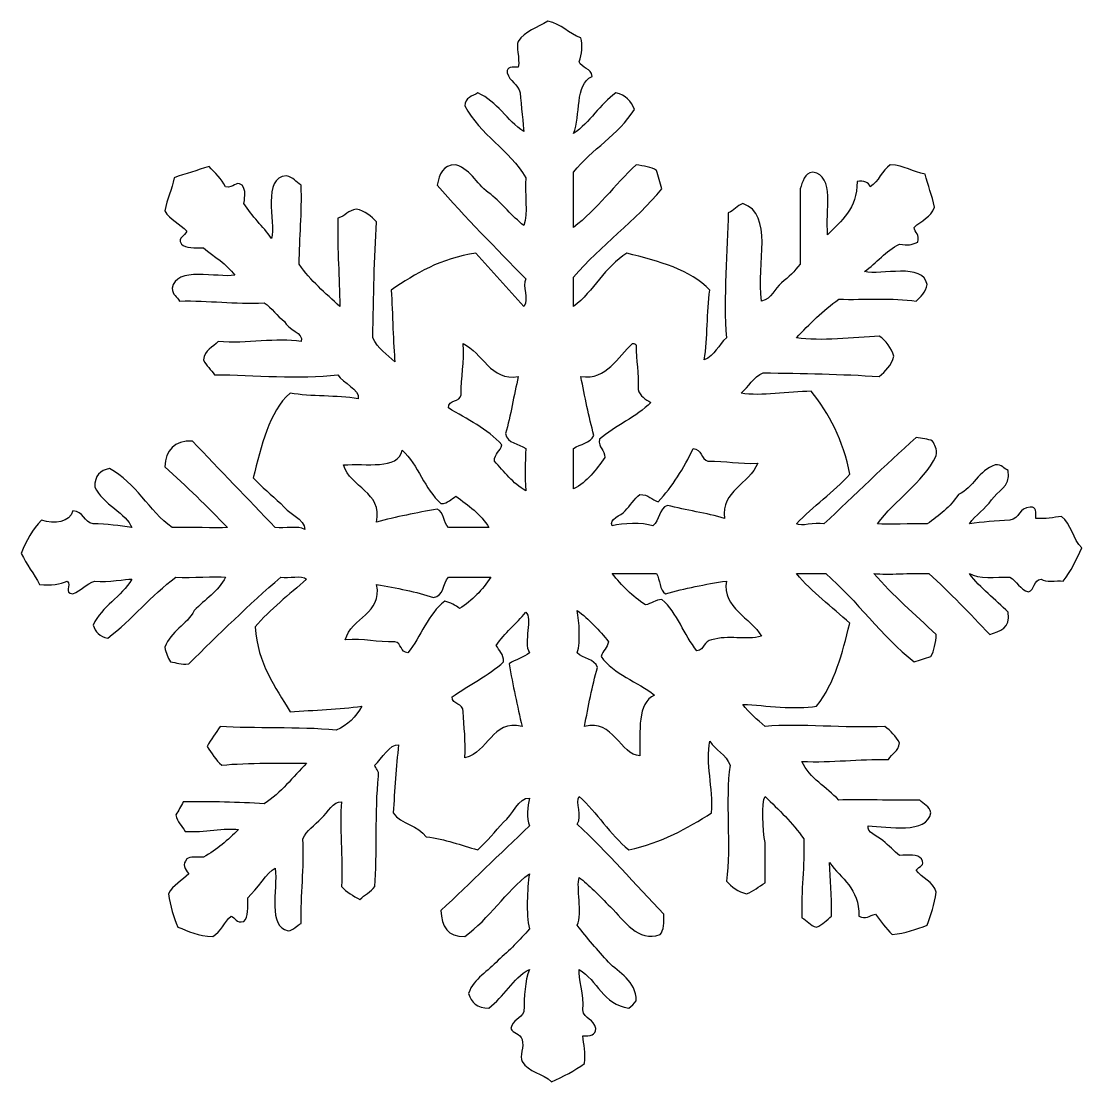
# Model space of a CAD drawing. Header units: centimetres. Extents: x -162 to 48, y -78 to 11.
# Drawn here: x 33.29 to 40.05, y -3.29 to 3.47 of the extents above; entities that cross this region are included whole.
import ezdxf

# ---------------------------------------------------------------- set-up
doc = ezdxf.new("R2010")
doc.units = ezdxf.units.CM
doc.header["$MEASUREMENT"] = 0
doc.layers.add('layer 1', color=7, linetype='Continuous')

msp = doc.modelspace()

# ---------------------------------------------------------------- linework, layer by layer
at = {"layer": 'layer 1', "color": 140}
for points, knots in [([(36.85612, 3.36039), (36.86507, 3.31485), (36.86436, 3.25427), (36.84445, 3.20776), (36.84445, 3.20776), (36.85956, 3.1643), (36.92384, 3.17001), (36.92663, 3.11397), (36.92663, 3.11397), (36.81493, 3.06499), (36.85658, 2.8632), (36.80923, 2.75014), (36.80923, 2.75014), (36.91424, 2.8213), (36.97535, 2.93617), (37.079, 3.0085), (37.079, 3.0085), (37.14127, 2.99611), (37.17721, 2.9579), (37.1966, 2.90251), (37.1966, 2.90251), (37.09548, 2.74164), (36.92456, 2.65038), (36.80923, 2.50365), (36.80923, 2.50365), (36.80923, 2.50365), (36.80923, 2.15176), (36.80923, 2.15176), (36.80923, 2.15176), (36.96004, 2.26709), (37.06985, 2.4229), (37.20828, 2.55062), (37.20828, 2.55062), (37.25524, 2.54303), (37.30512, 2.53803), (37.33736, 2.51533), (37.33736, 2.51533), (37.3513, 2.47875), (37.36071, 2.4371), (37.37258, 2.39818), (37.37258, 2.39818), (37.20328, 2.19178), (36.98196, 2.03753), (36.80923, 1.83483), (36.80923, 1.83483), (36.80923, 1.83483), (36.80923, 1.64718), (36.80923, 1.64718), (36.80923, 1.64718), (36.93714, 1.74603), (37.00875, 1.90119), (37.14951, 1.98746), (37.14951, 1.98746), (37.35202, 1.9355), (37.55381, 1.88309), (37.67764, 1.75265), (37.67764, 1.75265), (37.65727, 1.6126), (37.66389, 1.44577), (37.64242, 1.30689), (37.64242, 1.30689), (37.70851, 1.33459), (37.73323, 1.40393), (37.78337, 1.44765), (37.78337, 1.44765), (37.76183, 1.69777), (37.7918, 2.0149), (37.79504, 2.24556), (37.79504, 2.24556), (37.83416, 2.25723), (37.84973, 2.29245), (37.88884, 2.30413), (37.88884, 2.30413), (38.08518, 2.23369), (37.97693, 1.92499), (38.00624, 1.6822), (38.00624, 1.6822), (38.07442, 1.69615), (38.08998, 1.7627), (38.13526, 1.79954), (38.13526, 1.79954), (38.17943, 1.83392), (38.21855, 1.87278), (38.25247, 1.91676), (38.25247, 1.91676), (38.25247, 1.91676), (38.25247, 2.39818), (38.25247, 2.39818), (38.25247, 2.39818), (38.2705, 2.44281), (38.27809, 2.49775), (38.33485, 2.50365), (38.33485, 2.50365), (38.4758, 2.48056), (38.41334, 2.25379), (38.42864, 2.1046), (38.42864, 2.1046), (38.5142, 2.19496), (38.61766, 2.26774), (38.6163, 2.44508), (38.6163, 2.44508), (38.66112, 2.45059), (38.68973, 2.44009), (38.69868, 2.40986), (38.69868, 2.40986), (38.75427, 2.44417), (38.77418, 2.51423), (38.82769, 2.55062), (38.82769, 2.55062), (38.91928, 2.54828), (38.96962, 2.50482), (39.05057, 2.49178), (39.05057, 2.49178), (39.06685, 2.4181), (39.09474, 2.35609), (39.1094, 2.28078), (39.1094, 2.28078), (39.08929, 2.21468), (39.02268, 2.19542), (38.98032, 2.15176), (38.98032, 2.15176), (38.98376, 2.11602), (39.01652, 2.10966), (39.00367, 2.0579), (39.00367, 2.0579), (38.95587, 2.0389), (38.94581, 2.03572), (38.88633, 2.04603), (38.88633, 2.04603), (38.79708, 2.00212), (38.74168, 1.92454), (38.66339, 1.87005), (38.66339, 1.87005), (38.7673, 1.84463), (39.04032, 1.92953), (39.06225, 1.78767), (39.06225, 1.78767), (39.0531, 1.7387), (39.02339, 1.70919), (38.992, 1.6822), (38.992, 1.6822), (38.84514, 1.70367), (38.66365, 1.69018), (38.49915, 1.69407), (38.49915, 1.69407), (38.39913, 1.62175), (38.31241, 1.53665), (38.22912, 1.44765), (38.22912, 1.44765), (38.38473, 1.42495), (38.59476, 1.44947), (38.75725, 1.45933), (38.75725, 1.45933), (38.80142, 1.4291), (38.83185, 1.38519), (38.85131, 1.33025), (38.85131, 1.33025), (38.83593, 1.27096), (38.79636, 1.23619), (38.75725, 1.20097), (38.75725, 1.20097), (38.51952, 1.21745), (38.2696, 1.22179), (38.01792, 1.22452), (38.01792, 1.22452), (37.95293, 1.1998), (37.9273, 1.13526), (37.87716, 1.09543), (37.87716, 1.09543), (38.00579, 1.07234), (38.1769, 1.10854), (38.32317, 1.10711), (38.32317, 1.10711), (38.43941, 0.96551), (38.52841, 0.79595), (38.5696, 0.57924), (38.5696, 0.57924), (38.46711, 0.46255), (38.33414, 0.37628), (38.22912, 0.26231), (38.22912, 0.26231), (38.26026, 0.24356), (38.34192, 0.27418), (38.40529, 0.26231), (38.40529, 0.26231), (38.60028, 0.44653), (38.79319, 0.63321), (38.992, 0.81379), (38.992, 0.81379), (39.02865, 0.80737), (39.06847, 0.80419), (39.09753, 0.79018), (39.09753, 0.79018), (39.11102, 0.76456), (39.12795, 0.74237), (39.12108, 0.69639), (39.12108, 0.69639), (39.02975, 0.51768), (38.86091, 0.41675), (38.74558, 0.26231), (38.74558, 0.26231), (38.81265, 0.25407), (38.95885, 0.26802), (39.06225, 0.26231), (39.06225, 0.26231), (39.13963, 0.31401), (39.21124, 0.37167), (39.26203, 0.44996), (39.26203, 0.44996), (39.35907, 0.49362), (39.3904, 0.60324), (39.49658, 0.63781), (39.49658, 0.63781), (39.54075, 0.64287), (39.55172, 0.61472), (39.57877, 0.60259), (39.57877, 0.60259), (39.59498, 0.48862), (39.50988, 0.47604), (39.47304, 0.41468), (39.47304, 0.41468), (39.43321, 0.35701), (39.37211, 0.31997), (39.33228, 0.26231), (39.33228, 0.26231), (39.41446, 0.27418), (39.49957, 0.28287), (39.59044, 0.28566), (39.59044, 0.28566), (39.65381, 0.29299), (39.64713, 0.37005), (39.71972, 0.36804), (39.71972, 0.36804), (39.76156, 0.37485), (39.7552, 0.33301), (39.75468, 0.29753), (39.75468, 0.29753), (39.81967, 0.29111), (39.86547, 0.30415), (39.91924, 0.30921), (39.91924, 0.30921), (39.98307, 0.26367), (39.99066, 0.16164), (40.04832, 0.10968), (40.04832, 0.10968), (40.0144, 0.03373), (39.97807, -0.03931), (39.93066, -0.10178), (39.93066, -0.10178), (39.88421, -0.09717), (39.81831, -0.11229), (39.78997, -0.08984), (39.78997, -0.08984), (39.73872, -0.09283), (39.75059, -0.1599), (39.70778, -0.17177), (39.70778, -0.17177), (39.65446, -0.15484), (39.63526, -0.10359), (39.59044, -0.07797), (39.59044, -0.07797), (39.49911, -0.0757), (39.39085, -0.08984), (39.33228, -0.05462), (39.33228, -0.05462), (39.40142, -0.14958), (39.4982, -0.2173), (39.57877, -0.30111), (39.57877, -0.30111), (39.59479, -0.40314), (39.52655, -0.42098), (39.46136, -0.4418), (39.46136, -0.4418), (39.33481, -0.31045), (39.20988, -0.17709), (39.07418, -0.05462), (39.07418, -0.05462), (38.94555, -0.04937), (38.82134, -0.06377), (38.72203, -0.05462), (38.72203, -0.05462), (38.84579, -0.19304), (38.98402, -0.31687), (39.12108, -0.4418), (39.12108, -0.4418), (39.11699, -0.49648), (39.10849, -0.54662), (39.08586, -0.58256), (39.08586, -0.58256), (39.05038, -0.59423), (39.0158, -0.60682), (38.98032, -0.61778), (38.98032, -0.61778), (38.7712, -0.4514), (38.61766, -0.22943), (38.41697, -0.05462), (38.41697, -0.05462), (38.41697, -0.05462), (38.22912, -0.05462), (38.22912, -0.05462), (38.22912, -0.05462), (38.32953, -0.17319), (38.45472, -0.26718), (38.5696, -0.37136), (38.5696, -0.37136), (38.51926, -0.56861), (38.47853, -0.74388), (38.35814, -0.89968), (38.35814, -0.89968), (38.21971, -0.92375), (38.0353, -0.89488), (37.88884, -0.88801), (37.88884, -0.88801), (37.92704, -0.9434), (37.98036, -0.98414), (38.02979, -1.02876), (38.02979, -1.02876), (38.25773, -1.00911), (38.53275, -1.04089), (38.79247, -1.02876), (38.79247, -1.02876), (38.83068, -1.05666), (38.86272, -1.09123), (38.88633, -1.13423), (38.88633, -1.13423), (38.88309, -1.18963), (38.83502, -1.2004), (38.81582, -1.23996), (38.81582, -1.23996), (38.6222, -1.234), (38.46134, -1.26059), (38.26434, -1.25164), (38.26434, -1.25164), (38.31513, -1.36126), (38.42203, -1.41477), (38.49915, -1.49787), (38.49915, -1.49787), (38.63278, -1.49216), (38.84534, -1.50221), (39.01535, -1.49787), (39.01535, -1.49787), (39.03799, -1.52621), (39.08125, -1.5338), (39.08586, -1.58025), (39.08586, -1.58025), (39.06387, -1.71458), (38.8131, -1.66969), (38.68674, -1.66236), (38.68674, -1.66236), (38.67623, -1.70446), (38.74376, -1.72645), (38.7808, -1.75622), (38.7808, -1.75622), (38.81855, -1.78665), (38.85358, -1.82556), (38.88633, -1.85028), (38.88633, -1.85028), (38.93985, -1.85119), (39.00529, -1.84061), (39.02702, -1.87356), (39.02702, -1.87356), (39.05154, -1.91683), (39.01425, -1.91845), (38.992, -1.94407), (38.992, -1.94407), (39.02865, -1.99713), (39.10071, -2.01549), (39.12108, -2.08483), (39.12108, -2.08483), (39.1094, -2.16332), (39.08793, -2.23168), (39.06225, -2.29603), (39.06225, -2.29603), (38.99291, -2.32048), (38.92564, -2.34701), (38.83937, -2.3548), (38.83937, -2.3548), (38.80071, -2.31523), (38.76666, -2.27106), (38.7337, -2.22578), (38.7337, -2.22578), (38.69316, -2.23421), (38.67143, -2.26146), (38.62817, -2.23746), (38.62817, -2.23746), (38.6307, -2.05895), (38.5142, -1.99947), (38.44032, -1.89692), (38.44032, -1.89692), (38.4433, -2.00861), (38.45608, -2.09651), (38.45219, -2.23746), (38.45219, -2.23746), (38.42339, -2.26327), (38.39732, -2.29188), (38.35814, -2.30771), (38.35814, -2.30771), (38.31539, -2.29966), (38.30093, -2.26327), (38.26434, -2.24913), (38.26434, -2.24913), (38.25656, -2.06926), (38.28445, -1.92507), (38.27602, -1.74429), (38.27602, -1.74429), (38.20531, -1.64316), (38.11651, -1.55962), (38.02979, -1.47477), (38.02979, -1.47477), (38.00281, -1.51162), (38.01675, -1.69441), (38.02979, -1.7679), (38.02979, -1.7679), (38.02979, -1.7679), (38.02979, -2.02619), (38.02979, -2.02619), (38.02979, -2.02619), (37.98815, -2.04708), (37.95818, -2.07977), (37.91238, -2.09651), (37.91238, -2.09651), (37.85887, -2.07977), (37.81541, -2.05279), (37.78337, -2.01432), (37.78337, -2.01432), (37.81541, -1.79235), (37.7737, -1.4965), (37.80665, -1.27519), (37.80665, -1.27519), (37.78103, -1.20682), (37.71331, -1.18068), (37.67764, -1.12256), (37.67764, -1.12256), (37.64858, -1.26124), (37.70008, -1.42074), (37.68931, -1.58025), (37.68931, -1.58025), (37.53189, -1.67702), (37.37212, -1.77153), (37.16118, -1.81499), (37.16118, -1.81499), (37.04034, -1.71685), (36.96023, -1.57772), (36.84445, -1.47477), (36.84445, -1.47477), (36.81883, -1.51019), (36.86735, -1.60223), (36.83277, -1.65069), (36.83277, -1.65069), (37.02639, -1.83218), (37.20004, -2.03424), (37.38451, -2.22578), (37.38451, -2.22578), (37.38769, -2.28001), (37.38406, -2.32736), (37.36071, -2.3548), (37.36071, -2.3548), (37.21723, -2.40585), (37.13413, -2.26697), (37.04397, -2.17862), (37.04397, -2.17862), (36.97191, -2.10838), (36.90464, -2.03495), (36.84445, -1.99097), (36.84445, -1.99097), (36.82616, -2.05415), (36.86663, -2.21664), (36.83277, -2.29603), (36.83277, -2.29603), (36.8964, -2.37724), (36.96205, -2.45573), (37.0321, -2.53078), (37.0321, -2.53078), (37.09593, -2.59901), (37.2099, -2.65026), (37.20828, -2.77726), (37.20828, -2.77726), (37.19433, -2.79465), (37.17876, -2.81021), (37.16118, -2.8239), (37.16118, -2.8239), (36.99643, -2.80107), (36.96205, -2.64747), (36.84445, -2.57767), (36.84445, -2.57767), (36.83965, -2.62963), (36.87675, -2.74087), (36.86806, -2.83584), (36.86806, -2.83584), (36.87532, -2.89486), (36.94239, -2.89441), (36.95018, -2.95324), (36.95018, -2.95324), (36.94946, -2.99579), (36.9156, -3.00494), (36.86806, -3.00014), (36.86806, -3.00014), (36.87467, -3.05618), (36.88499, -3.10833), (36.87947, -3.17631), (36.87947, -3.17631), (36.81746, -3.22347), (36.74423, -3.25986), (36.66847, -3.29346), (36.66847, -3.29346), (36.6156, -3.24085), (36.51999, -3.23054), (36.48062, -3.16464), (36.48062, -3.16464), (36.46343, -3.13032), (36.49684, -3.07149), (36.48062, -3.02369), (36.48062, -3.02369), (36.46687, -2.98321), (36.42367, -2.98665), (36.41011, -2.95324), (36.41011, -2.95324), (36.41952, -2.89966), (36.47355, -2.89117), (36.4923, -2.84751), (36.4923, -2.84751), (36.49573, -2.74911), (36.49826, -2.65026), (36.52752, -2.57767), (36.52752, -2.57767), (36.4179, -2.63605), (36.3662, -2.75274), (36.26942, -2.8239), (36.26942, -2.8239), (36.19528, -2.8239), (36.15526, -2.78959), (36.14034, -2.7303), (36.14034, -2.7303), (36.17355, -2.63054), (36.26644, -2.59052), (36.32799, -2.5191), (36.32799, -2.5191), (36.40006, -2.4578), (36.46505, -2.39008), (36.52752, -2.31938), (36.52752, -2.31938), (36.50559, -2.22208), (36.51331, -2.06628), (36.52752, -1.96742), (36.52752, -1.96742), (36.37353, -2.08366), (36.27396, -2.25393), (36.11679, -2.36647), (36.11679, -2.36647), (36.00535, -2.37218), (35.96942, -2.30265), (35.96417, -2.20217), (35.96417, -2.20217), (36.15338, -2.02347), (36.33967, -1.84204), (36.52752, -1.66236), (36.52752, -1.66236), (36.5067, -1.61456), (36.51584, -1.53607), (36.52752, -1.48639), (36.52752, -1.48639), (36.4598, -1.47769), (36.42068, -1.59854), (36.36321, -1.63882), (36.36321, -1.63882), (36.30834, -1.6972), (36.25911, -1.76167), (36.19891, -1.81499), (36.19891, -1.81499), (36.09072, -1.78639), (35.99387, -1.7461), (35.87031, -1.73261), (35.87031, -1.73261), (35.82068, -1.661), (35.71061, -1.64978), (35.65911, -1.58025), (35.65911, -1.58025), (35.66942, -1.43378), (35.67694, -1.28479), (35.69439, -1.14591), (35.69439, -1.14591), (35.63991, -1.13858), (35.58685, -1.234), (35.54176, -1.27519), (35.54176, -1.27519), (35.54858, -1.2997), (35.57102, -1.30859), (35.56531, -1.34543), (35.56531, -1.34543), (35.54267, -1.5722), (35.55824, -1.84937), (35.54176, -2.0498), (35.54176, -2.0498), (35.51815, -2.08457), (35.47651, -2.10176), (35.4479, -2.13173), (35.4479, -2.13173), (35.40354, -2.10974), (35.36326, -2.08366), (35.3305, -2.0498), (35.3305, -2.0498), (35.34107, -1.86396), (35.31428, -1.66327), (35.3305, -1.50974), (35.3305, -1.50974), (35.27744, -1.50357), (35.24222, -1.57473), (35.20148, -1.61547), (35.20148, -1.61547), (35.15958, -1.65711), (35.10516, -1.69395), (35.08408, -1.74429), (35.08408, -1.74429), (35.09303, -1.9372), (35.06968, -2.09761), (35.0724, -2.28435), (35.0724, -2.28435), (35.04198, -2.29694), (35.02868, -2.32665), (34.99028, -2.33125), (34.99028, -2.33125), (34.85776, -2.3031), (34.92367, -2.07705), (34.9081, -1.9322), (34.9081, -1.9322), (34.8564, -1.95484), (34.79394, -2.06809), (34.73212, -2.12005), (34.73212, -2.12005), (34.73303, -2.17979), (34.73737, -2.24226), (34.70857, -2.27242), (34.70857, -2.27242), (34.65753, -2.28455), (34.65454, -2.24816), (34.62639, -2.23746), (34.62639, -2.23746), (34.58157, -2.27495), (34.56373, -2.33904), (34.50905, -2.36647), (34.50905, -2.36647), (34.41545, -2.36628), (34.3548, -2.33287), (34.28617, -2.30771), (34.28617, -2.30771), (34.26055, -2.24336), (34.23902, -2.17499), (34.22734, -2.09651), (34.22734, -2.09651), (34.25387, -2.03696), (34.31569, -2.0127), (34.35642, -1.96742), (34.35642, -1.96742), (34.3308, -1.93538), (34.3129, -1.9095), (34.34475, -1.87356), (34.34475, -1.87356), (34.3644, -1.85391), (34.41363, -1.86442), (34.45048, -1.86195), (34.45048, -1.86195), (34.53623, -1.8148), (34.60628, -1.75162), (34.67335, -1.68598), (34.67335, -1.68598), (34.58935, -1.67222), (34.45203, -1.70699), (34.33307, -1.69739), (34.33307, -1.69739), (34.31523, -1.66055), (34.28085, -1.64044), (34.2745, -1.59192), (34.2745, -1.59192), (34.29117, -1.56585), (34.30628, -1.53769), (34.3214, -1.50974), (34.3214, -1.50974), (34.50127, -1.50584), (34.67102, -1.51207), (34.83785, -1.52141), (34.83785, -1.52141), (34.94429, -1.45188), (35.02044, -1.35231), (35.10762, -1.26351), (35.10762, -1.26351), (34.96784, -1.2615), (34.72914, -1.25988), (34.56782, -1.27519), (34.56782, -1.27519), (34.52663, -1.24567), (34.50516, -1.19696), (34.47376, -1.15758), (34.47376, -1.15758), (34.49666, -1.10997), (34.52942, -1.07248), (34.55614, -1.02876), (34.55614, -1.02876), (34.77311, -1.04433), (35.0543, -1.02941), (35.29528, -1.05211), (35.29528, -1.05211), (35.37266, -1.02396), (35.42021, -0.96558), (35.45958, -0.89968), (35.45958, -0.89968), (35.315, -0.9194), (35.15705, -0.92556), (35.00196, -0.93471), (35.00196, -0.93471), (34.9081, -0.7743), (34.79666, -0.63153), (34.77902, -0.3949), (34.77902, -0.3949), (34.87631, -0.28093), (34.99644, -0.18967), (35.10762, -0.08984), (35.10762, -0.08984), (35.0761, -0.06266), (34.99437, -0.08576), (34.94332, -0.07797), (34.94332, -0.07797), (34.73835, -0.25278), (34.54816, -0.4418), (34.35642, -0.62965), (34.35642, -0.62965), (34.30654, -0.63652), (34.27884, -0.62122), (34.23921, -0.61778), (34.23921, -0.61778), (34.22436, -0.58963), (34.20996, -0.56102), (34.20399, -0.52398), (34.20399, -0.52398), (34.24064, -0.42007), (34.34429, -0.38251), (34.39184, -0.28917), (34.39184, -0.28917), (34.45962, -0.22029), (34.54401, -0.16788), (34.59117, -0.07797), (34.59117, -0.07797), (34.52416, -0.06999), (34.37815, -0.08368), (34.2745, -0.07797), (34.2745, -0.07797), (34.1159, -0.1933), (33.99668, -0.3482), (33.84016, -0.46541), (33.84016, -0.46541), (33.79028, -0.45646), (33.76122, -0.42695), (33.74637, -0.38303), (33.74637, -0.38303), (33.80358, -0.26037), (33.92805, -0.20517), (33.99279, -0.08984), (33.99279, -0.08984), (33.95595, -0.08848), (33.84315, -0.11229), (33.75804, -0.10178), (33.75804, -0.10178), (33.70174, -0.11942), (33.67177, -0.16379), (33.61729, -0.18344), (33.61729, -0.18344), (33.55709, -0.17864), (33.61294, -0.13084), (33.58206, -0.10178), (33.58206, -0.10178), (33.53809, -0.12442), (33.47698, -0.12967), (33.40583, -0.12513), (33.40583, -0.12513), (33.36944, -0.05598), (33.3239, 0.00415), (33.28868, 0.07446), (33.28868, 0.07446), (33.32163, 0.15496), (33.36146, 0.22845), (33.41776, 0.28566), (33.41776, 0.28566), (33.5015, 0.25615), (33.59809, 0.27489), (33.61729, 0.34443), (33.61729, 0.34443), (33.68682, 0.34352), (33.68708, 0.27353), (33.74637, 0.26231), (33.74637, 0.26231), (33.83809, 0.26413), (33.91313, 0.24901), (33.99279, 0.2387), (33.99279, 0.2387), (33.96399, 0.3275), (33.80559, 0.38795), (33.75804, 0.49706), (33.75804, 0.49706), (33.75571, 0.56964), (33.7921, 0.60369), (33.85184, 0.61427), (33.85184, 0.61427), (34.02068, 0.52501), (34.10105, 0.34722), (34.25089, 0.2387), (34.25089, 0.2387), (34.3644, 0.24123), (34.52708, 0.23507), (34.60284, 0.2387), (34.60284, 0.2387), (34.47564, 0.37349), (34.3415, 0.5014), (34.20399, 0.62588), (34.20399, 0.62588), (34.21061, 0.73277), (34.26237, 0.79453), (34.38023, 0.79018), (34.38023, 0.79018), (34.55549, 0.60577), (34.73212, 0.42246), (34.9081, 0.2387), (34.9081, 0.2387), (34.96901, 0.23299), (35.05366, 0.25128), (35.09595, 0.22709), (35.09595, 0.22709), (35.09848, 0.29066), (34.9836, 0.3321), (34.94332, 0.39133), (34.94332, 0.39133), (34.88429, 0.44562), (34.82274, 0.49777), (34.76741, 0.55563), (34.76741, 0.55563), (34.82021, 0.76093), (34.866, 0.97349), (35.00196, 1.09543), (35.00196, 1.09543), (35.13577, 1.0728), (35.30125, 1.08149), (35.43603, 1.06021), (35.43603, 1.06021), (35.44862, 1.11995), (35.33945, 1.15907), (35.30721, 1.21284), (35.30721, 1.21284), (35.05982, 1.18106), (34.77493, 1.21239), (34.52073, 1.21284), (34.52073, 1.21284), (34.49848, 1.24514), (34.46877, 1.27031), (34.45048, 1.30689), (34.45048, 1.30689), (34.45592, 1.37144), (34.51015, 1.38791), (34.54427, 1.42404), (34.54427, 1.42404), (34.72849, 1.40847), (34.91588, 1.45064), (35.0724, 1.42404), (35.0724, 1.42404), (35.09394, 1.4806), (34.98477, 1.49799), (34.96693, 1.55312), (34.96693, 1.55312), (34.91679, 1.58536), (34.88773, 1.63822), (34.83785, 1.67053), (34.83785, 1.67053), (34.64475, 1.66138), (34.48706, 1.68765), (34.29785, 1.6822), (34.29785, 1.6822), (34.28429, 1.71172), (34.25115, 1.72151), (34.25089, 1.76432), (34.25089, 1.76432), (34.27106, 1.90527), (34.54155, 1.82958), (34.65, 1.8467), (34.65, 1.8467), (34.59778, 1.91974), (34.51729, 1.96411), (34.45048, 2.02242), (34.45048, 2.02242), (34.39346, 2.02015), (34.33807, 2.01996), (34.30946, 2.04603), (34.30946, 2.04603), (34.28293, 2.09131), (34.33145, 2.09221), (34.34475, 2.12815), (34.34475, 2.12815), (34.30148, 2.17459), (34.23603, 2.19931), (34.20399, 2.25749), (34.20399, 2.25749), (34.21612, 2.335), (34.25024, 2.39085), (34.26256, 2.46824), (34.26256, 2.46824), (34.3358, 2.49315), (34.40994, 2.51669), (34.4857, 2.53894), (34.4857, 2.53894), (34.52416, 2.49911), (34.56509, 2.46201), (34.59117, 2.40986), (34.59117, 2.40986), (34.64974, 2.40045), (34.64864, 2.45079), (34.6969, 2.42153), (34.6969, 2.42153), (34.72252, 2.38054), (34.71428, 2.35907), (34.70857, 2.30413), (34.70857, 2.30413), (34.75846, 2.2211), (34.82961, 2.15929), (34.88455, 2.08151), (34.88455, 2.08151), (34.91134, 2.18718), (34.81975, 2.47187), (34.97861, 2.48011), (34.97861, 2.48011), (35.02252, 2.47304), (35.03926, 2.43918), (35.0724, 2.42153), (35.0724, 2.42153), (35.08044, 2.24147), (35.06099, 2.08858), (35.06073, 1.91676), (35.06073, 1.91676), (35.13097, 1.81122), (35.22918, 1.73345), (35.31882, 1.64718), (35.31882, 1.64718), (35.31908, 1.84073), (35.30053, 1.99044), (35.30721, 2.21033), (35.30721, 2.21033), (35.35249, 2.22383), (35.37376, 2.26086), (35.42436, 2.26891), (35.42436, 2.26891), (35.48313, 2.25749), (35.51815, 2.22175), (35.55363, 2.18672), (35.55363, 2.18672), (35.53833, 1.95516), (35.53372, 1.71762), (35.53009, 1.44765), (35.53009, 1.44765), (35.56051, 1.38039), (35.62071, 1.34283), (35.67078, 1.29502), (35.67078, 1.29502), (35.66027, 1.39887), (35.65502, 1.6069), (35.64743, 1.75265), (35.64743, 1.75265), (35.80122, 1.85701), (35.96118, 1.95516), (36.18724, 1.98746), (36.18724, 1.98746), (36.28706, 1.87187), (36.39208, 1.76205), (36.4923, 1.64718), (36.4923, 1.64718), (36.52752, 1.69887), (36.48062, 1.77528), (36.50397, 1.82316), (36.50397, 1.82316), (36.31515, 2.02132), (36.11861, 2.21215), (35.94081, 2.42153), (35.94081, 2.42153), (35.95314, 2.49152), (35.97539, 2.55126), (36.05822, 2.55062), (36.05822, 2.55062), (36.16207, 2.51766), (36.19664, 2.41537), (36.2811, 2.36296), (36.2811, 2.36296), (36.35588, 2.30069), (36.41679, 2.22473), (36.4923, 2.16318), (36.4923, 2.16318), (36.51973, 2.24192), (36.49638, 2.37075), (36.50397, 2.46824), (36.50397, 2.46824), (36.40168, 2.64759), (36.21292, 2.74054), (36.11679, 2.92612), (36.11679, 2.92612), (36.1177, 2.98009), (36.16324, 2.98949), (36.19891, 3.0085), (36.19891, 3.0085), (36.32456, 2.95401), (36.38404, 2.83362), (36.4923, 2.76201), (36.4923, 2.76201), (36.48912, 2.80184), (36.47491, 2.93202), (36.46894, 3.0085), (36.46894, 3.0085), (36.45636, 3.06636), (36.40097, 3.08102), (36.38683, 3.13732), (36.38683, 3.13732), (36.37995, 3.17942), (36.42159, 3.173), (36.45707, 3.1728), (36.45707, 3.1728), (36.46778, 3.23501), (36.43988, 3.30506), (36.45707, 3.33684), (36.45707, 3.33684), (36.49684, 3.40275), (36.58019, 3.42519), (36.64492, 3.46593), (36.64492, 3.46593), (36.73327, 3.449), (36.77602, 3.38582), (36.85612, 3.36039)], [0, 0, 0, 0, 0.003876, 0.003876, 0.003876, 0.003876, 0.0077519, 0.0077519, 0.0077519, 0.0077519, 0.0116279, 0.0116279, 0.0116279, 0.0116279, 0.0155039, 0.0155039, 0.0155039, 0.0155039, 0.0193798, 0.0193798, 0.0193798, 0.0193798, 0.0232558, 0.0232558, 0.0232558, 0.0232558, 0.0271318, 0.0271318, 0.0271318, 0.0271318, 0.0310078, 0.0310078, 0.0310078, 0.0310078, 0.0348837, 0.0348837, 0.0348837, 0.0348837, 0.0387597, 0.0387597, 0.0387597, 0.0387597, 0.0426357, 0.0426357, 0.0426357, 0.0426357, 0.0465116, 0.0465116, 0.0465116, 0.0465116, 0.0503876, 0.0503876, 0.0503876, 0.0503876, 0.0542636, 0.0542636, 0.0542636, 0.0542636, 0.0581395, 0.0581395, 0.0581395, 0.0581395, 0.0620155, 0.0620155, 0.0620155, 0.0620155, 0.0658915, 0.0658915, 0.0658915, 0.0658915, 0.0697674, 0.0697674, 0.0697674, 0.0697674, 0.0736434, 0.0736434, 0.0736434, 0.0736434, 0.0775194, 0.0775194, 0.0775194, 0.0775194, 0.0813953, 0.0813953, 0.0813953, 0.0813953, 0.0852713, 0.0852713, 0.0852713, 0.0852713, 0.0891473, 0.0891473, 0.0891473, 0.0891473, 0.0930233, 0.0930233, 0.0930233, 0.0930233, 0.0968992, 0.0968992, 0.0968992, 0.0968992, 0.1007752, 0.1007752, 0.1007752, 0.1007752, 0.1046512, 0.1046512, 0.1046512, 0.1046512, 0.1085271, 0.1085271, 0.1085271, 0.1085271, 0.1124031, 0.1124031, 0.1124031, 0.1124031, 0.1162791, 0.1162791, 0.1162791, 0.1162791, 0.120155, 0.120155, 0.120155, 0.120155, 0.124031, 0.124031, 0.124031, 0.124031, 0.127907, 0.127907, 0.127907, 0.127907, 0.1317829, 0.1317829, 0.1317829, 0.1317829, 0.1356589, 0.1356589, 0.1356589, 0.1356589, 0.1395349, 0.1395349, 0.1395349, 0.1395349, 0.1434109, 0.1434109, 0.1434109, 0.1434109, 0.1472868, 0.1472868, 0.1472868, 0.1472868, 0.1511628, 0.1511628, 0.1511628, 0.1511628, 0.1550388, 0.1550388, 0.1550388, 0.1550388, 0.1589147, 0.1589147, 0.1589147, 0.1589147, 0.1627907, 0.1627907, 0.1627907, 0.1627907, 0.1666667, 0.1666667, 0.1666667, 0.1666667, 0.1705426, 0.1705426, 0.1705426, 0.1705426, 0.1744186, 0.1744186, 0.1744186, 0.1744186, 0.1782946, 0.1782946, 0.1782946, 0.1782946, 0.1821705, 0.1821705, 0.1821705, 0.1821705, 0.1860465, 0.1860465, 0.1860465, 0.1860465, 0.1899225, 0.1899225, 0.1899225, 0.1899225, 0.1937984, 0.1937984, 0.1937984, 0.1937984, 0.1976744, 0.1976744, 0.1976744, 0.1976744, 0.2015504, 0.2015504, 0.2015504, 0.2015504, 0.2054264, 0.2054264, 0.2054264, 0.2054264, 0.2093023, 0.2093023, 0.2093023, 0.2093023, 0.2131783, 0.2131783, 0.2131783, 0.2131783, 0.2170543, 0.2170543, 0.2170543, 0.2170543, 0.2209302, 0.2209302, 0.2209302, 0.2209302, 0.2248062, 0.2248062, 0.2248062, 0.2248062, 0.2286822, 0.2286822, 0.2286822, 0.2286822, 0.2325581, 0.2325581, 0.2325581, 0.2325581, 0.2364341, 0.2364341, 0.2364341, 0.2364341, 0.2403101, 0.2403101, 0.2403101, 0.2403101, 0.244186, 0.244186, 0.244186, 0.244186, 0.248062, 0.248062, 0.248062, 0.248062, 0.251938, 0.251938, 0.251938, 0.251938, 0.255814, 0.255814, 0.255814, 0.255814, 0.2596899, 0.2596899, 0.2596899, 0.2596899, 0.2635659, 0.2635659, 0.2635659, 0.2635659, 0.2674419, 0.2674419, 0.2674419, 0.2674419, 0.2713178, 0.2713178, 0.2713178, 0.2713178, 0.2751938, 0.2751938, 0.2751938, 0.2751938, 0.2790698, 0.2790698, 0.2790698, 0.2790698, 0.2829457, 0.2829457, 0.2829457, 0.2829457, 0.2868217, 0.2868217, 0.2868217, 0.2868217, 0.2906977, 0.2906977, 0.2906977, 0.2906977, 0.2945736, 0.2945736, 0.2945736, 0.2945736, 0.2984496, 0.2984496, 0.2984496, 0.2984496, 0.3023256, 0.3023256, 0.3023256, 0.3023256, 0.3062016, 0.3062016, 0.3062016, 0.3062016, 0.3100775, 0.3100775, 0.3100775, 0.3100775, 0.3139535, 0.3139535, 0.3139535, 0.3139535, 0.3178295, 0.3178295, 0.3178295, 0.3178295, 0.3217054, 0.3217054, 0.3217054, 0.3217054, 0.3255814, 0.3255814, 0.3255814, 0.3255814, 0.3294574, 0.3294574, 0.3294574, 0.3294574, 0.3333333, 0.3333333, 0.3333333, 0.3333333, 0.3372093, 0.3372093, 0.3372093, 0.3372093, 0.3410853, 0.3410853, 0.3410853, 0.3410853, 0.3449612, 0.3449612, 0.3449612, 0.3449612, 0.3488372, 0.3488372, 0.3488372, 0.3488372, 0.3527132, 0.3527132, 0.3527132, 0.3527132, 0.3565891, 0.3565891, 0.3565891, 0.3565891, 0.3604651, 0.3604651, 0.3604651, 0.3604651, 0.3643411, 0.3643411, 0.3643411, 0.3643411, 0.3682171, 0.3682171, 0.3682171, 0.3682171, 0.372093, 0.372093, 0.372093, 0.372093, 0.375969, 0.375969, 0.375969, 0.375969, 0.379845, 0.379845, 0.379845, 0.379845, 0.3837209, 0.3837209, 0.3837209, 0.3837209, 0.3875969, 0.3875969, 0.3875969, 0.3875969, 0.3914729, 0.3914729, 0.3914729, 0.3914729, 0.3953488, 0.3953488, 0.3953488, 0.3953488, 0.3992248, 0.3992248, 0.3992248, 0.3992248, 0.4031008, 0.4031008, 0.4031008, 0.4031008, 0.4069767, 0.4069767, 0.4069767, 0.4069767, 0.4108527, 0.4108527, 0.4108527, 0.4108527, 0.4147287, 0.4147287, 0.4147287, 0.4147287, 0.4186047, 0.4186047, 0.4186047, 0.4186047, 0.4224806, 0.4224806, 0.4224806, 0.4224806, 0.4263566, 0.4263566, 0.4263566, 0.4263566, 0.4302326, 0.4302326, 0.4302326, 0.4302326, 0.4341085, 0.4341085, 0.4341085, 0.4341085, 0.4379845, 0.4379845, 0.4379845, 0.4379845, 0.4418605, 0.4418605, 0.4418605, 0.4418605, 0.4457364, 0.4457364, 0.4457364, 0.4457364, 0.4496124, 0.4496124, 0.4496124, 0.4496124, 0.4534884, 0.4534884, 0.4534884, 0.4534884, 0.4573643, 0.4573643, 0.4573643, 0.4573643, 0.4612403, 0.4612403, 0.4612403, 0.4612403, 0.4651163, 0.4651163, 0.4651163, 0.4651163, 0.4689922, 0.4689922, 0.4689922, 0.4689922, 0.4728682, 0.4728682, 0.4728682, 0.4728682, 0.4767442, 0.4767442, 0.4767442, 0.4767442, 0.4806202, 0.4806202, 0.4806202, 0.4806202, 0.4844961, 0.4844961, 0.4844961, 0.4844961, 0.4883721, 0.4883721, 0.4883721, 0.4883721, 0.4922481, 0.4922481, 0.4922481, 0.4922481, 0.496124, 0.496124, 0.496124, 0.496124, 0.5, 0.5, 0.5, 0.5, 0.503876, 0.503876, 0.503876, 0.503876, 0.5077519, 0.5077519, 0.5077519, 0.5077519, 0.5116279, 0.5116279, 0.5116279, 0.5116279, 0.5155039, 0.5155039, 0.5155039, 0.5155039, 0.5193798, 0.5193798, 0.5193798, 0.5193798, 0.5232558, 0.5232558, 0.5232558, 0.5232558, 0.5271318, 0.5271318, 0.5271318, 0.5271318, 0.5310078, 0.5310078, 0.5310078, 0.5310078, 0.5348837, 0.5348837, 0.5348837, 0.5348837, 0.5387597, 0.5387597, 0.5387597, 0.5387597, 0.5426357, 0.5426357, 0.5426357, 0.5426357, 0.5465116, 0.5465116, 0.5465116, 0.5465116, 0.5503876, 0.5503876, 0.5503876, 0.5503876, 0.5542636, 0.5542636, 0.5542636, 0.5542636, 0.5581395, 0.5581395, 0.5581395, 0.5581395, 0.5620155, 0.5620155, 0.5620155, 0.5620155, 0.5658915, 0.5658915, 0.5658915, 0.5658915, 0.5697674, 0.5697674, 0.5697674, 0.5697674, 0.5736434, 0.5736434, 0.5736434, 0.5736434, 0.5775194, 0.5775194, 0.5775194, 0.5775194, 0.5813953, 0.5813953, 0.5813953, 0.5813953, 0.5852713, 0.5852713, 0.5852713, 0.5852713, 0.5891473, 0.5891473, 0.5891473, 0.5891473, 0.5930233, 0.5930233, 0.5930233, 0.5930233, 0.5968992, 0.5968992, 0.5968992, 0.5968992, 0.6007752, 0.6007752, 0.6007752, 0.6007752, 0.6046512, 0.6046512, 0.6046512, 0.6046512, 0.6085271, 0.6085271, 0.6085271, 0.6085271, 0.6124031, 0.6124031, 0.6124031, 0.6124031, 0.6162791, 0.6162791, 0.6162791, 0.6162791, 0.620155, 0.620155, 0.620155, 0.620155, 0.624031, 0.624031, 0.624031, 0.624031, 0.627907, 0.627907, 0.627907, 0.627907, 0.6317829, 0.6317829, 0.6317829, 0.6317829, 0.6356589, 0.6356589, 0.6356589, 0.6356589, 0.6395349, 0.6395349, 0.6395349, 0.6395349, 0.6434109, 0.6434109, 0.6434109, 0.6434109, 0.6472868, 0.6472868, 0.6472868, 0.6472868, 0.6511628, 0.6511628, 0.6511628, 0.6511628, 0.6550388, 0.6550388, 0.6550388, 0.6550388, 0.6589147, 0.6589147, 0.6589147, 0.6589147, 0.6627907, 0.6627907, 0.6627907, 0.6627907, 0.6666667, 0.6666667, 0.6666667, 0.6666667, 0.6705426, 0.6705426, 0.6705426, 0.6705426, 0.6744186, 0.6744186, 0.6744186, 0.6744186, 0.6782946, 0.6782946, 0.6782946, 0.6782946, 0.6821705, 0.6821705, 0.6821705, 0.6821705, 0.6860465, 0.6860465, 0.6860465, 0.6860465, 0.6899225, 0.6899225, 0.6899225, 0.6899225, 0.6937984, 0.6937984, 0.6937984, 0.6937984, 0.6976744, 0.6976744, 0.6976744, 0.6976744, 0.7015504, 0.7015504, 0.7015504, 0.7015504, 0.7054264, 0.7054264, 0.7054264, 0.7054264, 0.7093023, 0.7093023, 0.7093023, 0.7093023, 0.7131783, 0.7131783, 0.7131783, 0.7131783, 0.7170543, 0.7170543, 0.7170543, 0.7170543, 0.7209302, 0.7209302, 0.7209302, 0.7209302, 0.7248062, 0.7248062, 0.7248062, 0.7248062, 0.7286822, 0.7286822, 0.7286822, 0.7286822, 0.7325581, 0.7325581, 0.7325581, 0.7325581, 0.7364341, 0.7364341, 0.7364341, 0.7364341, 0.7403101, 0.7403101, 0.7403101, 0.7403101, 0.744186, 0.744186, 0.744186, 0.744186, 0.748062, 0.748062, 0.748062, 0.748062, 0.751938, 0.751938, 0.751938, 0.751938, 0.755814, 0.755814, 0.755814, 0.755814, 0.7596899, 0.7596899, 0.7596899, 0.7596899, 0.7635659, 0.7635659, 0.7635659, 0.7635659, 0.7674419, 0.7674419, 0.7674419, 0.7674419, 0.7713178, 0.7713178, 0.7713178, 0.7713178, 0.7751938, 0.7751938, 0.7751938, 0.7751938, 0.7790698, 0.7790698, 0.7790698, 0.7790698, 0.7829457, 0.7829457, 0.7829457, 0.7829457, 0.7868217, 0.7868217, 0.7868217, 0.7868217, 0.7906977, 0.7906977, 0.7906977, 0.7906977, 0.7945736, 0.7945736, 0.7945736, 0.7945736, 0.7984496, 0.7984496, 0.7984496, 0.7984496, 0.8023256, 0.8023256, 0.8023256, 0.8023256, 0.8062016, 0.8062016, 0.8062016, 0.8062016, 0.8100775, 0.8100775, 0.8100775, 0.8100775, 0.8139535, 0.8139535, 0.8139535, 0.8139535, 0.8178295, 0.8178295, 0.8178295, 0.8178295, 0.8217054, 0.8217054, 0.8217054, 0.8217054, 0.8255814, 0.8255814, 0.8255814, 0.8255814, 0.8294574, 0.8294574, 0.8294574, 0.8294574, 0.8333333, 0.8333333, 0.8333333, 0.8333333, 0.8372093, 0.8372093, 0.8372093, 0.8372093, 0.8410853, 0.8410853, 0.8410853, 0.8410853, 0.8449612, 0.8449612, 0.8449612, 0.8449612, 0.8488372, 0.8488372, 0.8488372, 0.8488372, 0.8527132, 0.8527132, 0.8527132, 0.8527132, 0.8565891, 0.8565891, 0.8565891, 0.8565891, 0.8604651, 0.8604651, 0.8604651, 0.8604651, 0.8643411, 0.8643411, 0.8643411, 0.8643411, 0.8682171, 0.8682171, 0.8682171, 0.8682171, 0.872093, 0.872093, 0.872093, 0.872093, 0.875969, 0.875969, 0.875969, 0.875969, 0.879845, 0.879845, 0.879845, 0.879845, 0.8837209, 0.8837209, 0.8837209, 0.8837209, 0.8875969, 0.8875969, 0.8875969, 0.8875969, 0.8914729, 0.8914729, 0.8914729, 0.8914729, 0.8953488, 0.8953488, 0.8953488, 0.8953488, 0.8992248, 0.8992248, 0.8992248, 0.8992248, 0.9031008, 0.9031008, 0.9031008, 0.9031008, 0.9069767, 0.9069767, 0.9069767, 0.9069767, 0.9108527, 0.9108527, 0.9108527, 0.9108527, 0.9147287, 0.9147287, 0.9147287, 0.9147287, 0.9186047, 0.9186047, 0.9186047, 0.9186047, 0.9224806, 0.9224806, 0.9224806, 0.9224806, 0.9263566, 0.9263566, 0.9263566, 0.9263566, 0.9302326, 0.9302326, 0.9302326, 0.9302326, 0.9341085, 0.9341085, 0.9341085, 0.9341085, 0.9379845, 0.9379845, 0.9379845, 0.9379845, 0.9418605, 0.9418605, 0.9418605, 0.9418605, 0.9457364, 0.9457364, 0.9457364, 0.9457364, 0.9496124, 0.9496124, 0.9496124, 0.9496124, 0.9534884, 0.9534884, 0.9534884, 0.9534884, 0.9573643, 0.9573643, 0.9573643, 0.9573643, 0.9612403, 0.9612403, 0.9612403, 0.9612403, 0.9651163, 0.9651163, 0.9651163, 0.9651163, 0.9689922, 0.9689922, 0.9689922, 0.9689922, 0.9728682, 0.9728682, 0.9728682, 0.9728682, 0.9767442, 0.9767442, 0.9767442, 0.9767442, 0.9806202, 0.9806202, 0.9806202, 0.9806202, 0.9844961, 0.9844961, 0.9844961, 0.9844961, 0.9883721, 0.9883721, 0.9883721, 0.9883721, 0.9922481, 0.9922481, 0.9922481, 0.9922481, 1, 1, 1, 1]), ([(36.09318, 1.08382), (36.0852, 1.03712), (36.01152, 1.05587), (36.01132, 1.00145), (36.01132, 1.00145), (36.12983, 0.92867), (36.26118, 0.86802), (36.35154, 0.76663), (36.35154, 0.76663), (36.3433, 0.72408), (36.30399, 0.71286), (36.30464, 0.66116), (36.30464, 0.66116), (36.36801, 0.59546), (36.42088, 0.51976), (36.50397, 0.47351), (36.50397, 0.47351), (36.49755, 0.56685), (36.50261, 0.65176), (36.50397, 0.74354), (36.50397, 0.74354), (36.4598, 0.77351), (36.38728, 0.77513), (36.37489, 0.83734), (36.37489, 0.83734), (36.40946, 0.9515), (36.42776, 1.08194), (36.45707, 1.20097), (36.45707, 1.20097), (36.27857, 1.17256), (36.2305, 1.35152), (36.10512, 1.41237), (36.10512, 1.41237), (36.11407, 1.29022), (36.09046, 1.20006), (36.09318, 1.08382)], [0, 0, 0, 0, 0.1, 0.1, 0.1, 0.1, 0.2, 0.2, 0.2, 0.2, 0.3, 0.3, 0.3, 0.3, 0.4, 0.4, 0.4, 0.4, 0.5, 0.5, 0.5, 0.5, 0.6, 0.6, 0.6, 0.6, 0.7, 0.7, 0.7, 0.7, 0.8, 0.8, 0.8, 0.8, 1, 1, 1, 1]), ([(36.85612, 1.20097), (36.88038, 1.0728), (36.90717, 0.94715), (36.93831, 0.82566), (36.93831, 0.82566), (36.91586, 0.7776), (36.85223, 0.77079), (36.80923, 0.74354), (36.80923, 0.74354), (36.80923, 0.74354), (36.80923, 0.48519), (36.80923, 0.48519), (36.80923, 0.48519), (36.89757, 0.52981), (36.95199, 0.6083), (37.00875, 0.68471), (37.00875, 0.68471), (37.0092, 0.73621), (36.96594, 0.74374), (36.97353, 0.80212), (36.97353, 0.80212), (37.07537, 0.88793), (37.20899, 0.94235), (37.30214, 1.03686), (37.30214, 1.03686), (37.2662, 1.05567), (37.23208, 1.07604), (37.21995, 1.11905), (37.21995, 1.11905), (37.22845, 1.22523), (37.20646, 1.30093), (37.20828, 1.40049), (37.20828, 1.40049), (37.20581, 1.40964), (37.19822, 1.41425), (37.18473, 1.41237), (37.18473, 1.41237), (37.09022, 1.32772), (37.02179, 1.17807), (36.85612, 1.20097)], [0, 0, 0, 0, 0.0909091, 0.0909091, 0.0909091, 0.0909091, 0.1818182, 0.1818182, 0.1818182, 0.1818182, 0.2727273, 0.2727273, 0.2727273, 0.2727273, 0.3636364, 0.3636364, 0.3636364, 0.3636364, 0.4545455, 0.4545455, 0.4545455, 0.4545455, 0.5454545, 0.5454545, 0.5454545, 0.5454545, 0.6363636, 0.6363636, 0.6363636, 0.6363636, 0.7272727, 0.7272727, 0.7272727, 0.7272727, 0.8181818, 0.8181818, 0.8181818, 0.8181818, 1, 1, 1, 1]), ([(35.34218, 0.63781), (35.38752, 0.49297), (35.59229, 0.46644), (35.55363, 0.27398), (35.55363, 0.27398), (35.6772, 0.30668), (35.80739, 0.33301), (35.94081, 0.3561), (35.94081, 0.3561), (35.98544, 0.33807), (35.97902, 0.26938), (36.01132, 0.2387), (36.01132, 0.2387), (36.01132, 0.2387), (36.26942, 0.2387), (36.26942, 0.2387), (36.26942, 0.2387), (36.21954, 0.32568), (36.13716, 0.38036), (36.05822, 0.43829), (36.05822, 0.43829), (36.02916, 0.42045), (36.01035, 0.3923), (35.96417, 0.39133), (35.96417, 0.39133), (35.8596, 0.4822), (35.82042, 0.63872), (35.71768, 0.73187), (35.71768, 0.73187), (35.68862, 0.60441), (35.48637, 0.65014), (35.34218, 0.63781)], [0, 0, 0, 0, 0.1111111, 0.1111111, 0.1111111, 0.1111111, 0.2222222, 0.2222222, 0.2222222, 0.2222222, 0.3333333, 0.3333333, 0.3333333, 0.3333333, 0.4444444, 0.4444444, 0.4444444, 0.4444444, 0.5555556, 0.5555556, 0.5555556, 0.5555556, 0.6666667, 0.6666667, 0.6666667, 0.6666667, 0.7777778, 0.7777778, 0.7777778, 0.7777778, 1, 1, 1, 1]), ([(37.34903, 0.403), (37.30784, 0.41675), (37.28566, 0.44925), (37.23163, 0.44996), (37.23163, 0.44996), (37.19641, 0.41902), (37.16825, 0.38036), (37.13783, 0.34443), (37.13783, 0.34443), (37.11286, 0.31401), (37.03074, 0.29318), (37.05565, 0.25037), (37.05565, 0.25037), (37.11973, 0.26711), (37.25037, 0.2712), (37.31381, 0.25037), (37.31381, 0.25037), (37.35889, 0.27989), (37.3502, 0.36279), (37.40786, 0.37971), (37.40786, 0.37971), (37.52592, 0.34923), (37.65636, 0.33094), (37.77169, 0.29753), (37.77169, 0.29753), (37.74627, 0.4726), (37.93048, 0.51515), (37.98263, 0.64949), (37.98263, 0.64949), (37.86413, 0.64054), (37.78129, 0.66707), (37.6657, 0.66116), (37.6657, 0.66116), (37.62296, 0.67693), (37.62451, 0.73732), (37.57191, 0.74354), (37.57191, 0.74354), (37.51152, 0.61628), (37.43894, 0.50075), (37.34903, 0.403)], [0, 0, 0, 0, 0.0909091, 0.0909091, 0.0909091, 0.0909091, 0.1818182, 0.1818182, 0.1818182, 0.1818182, 0.2727273, 0.2727273, 0.2727273, 0.2727273, 0.3636364, 0.3636364, 0.3636364, 0.3636364, 0.4545455, 0.4545455, 0.4545455, 0.4545455, 0.5454545, 0.5454545, 0.5454545, 0.5454545, 0.6363636, 0.6363636, 0.6363636, 0.6363636, 0.7272727, 0.7272727, 0.7272727, 0.7272727, 0.8181818, 0.8181818, 0.8181818, 0.8181818, 1, 1, 1, 1]), ([(37.26685, -0.25415), (37.30694, -0.24708), (37.32841, -0.22191), (37.37258, -0.21892), (37.37258, -0.21892), (37.47052, -0.30474), (37.51334, -0.44569), (37.59545, -0.54727), (37.59545, -0.54727), (37.64423, -0.54137), (37.63852, -0.48117), (37.68931, -0.47702), (37.68931, -0.47702), (37.79504, -0.44362), (37.90668, -0.48208), (38.00624, -0.45374), (38.00624, -0.45374), (37.93943, -0.3338), (37.75587, -0.2775), (37.78337, -0.10178), (37.78337, -0.10178), (37.64741, -0.12215), (37.51768, -0.14913), (37.39593, -0.18344), (37.39593, -0.18344), (37.355, -0.16197), (37.36278, -0.09192), (37.33736, -0.05462), (37.33736, -0.05462), (37.33736, -0.05462), (37.05565, -0.05462), (37.05565, -0.05462), (37.05565, -0.05462), (37.11701, -0.13038), (37.18428, -0.19992), (37.26685, -0.25415)], [0, 0, 0, 0, 0.1, 0.1, 0.1, 0.1, 0.2, 0.2, 0.2, 0.2, 0.3, 0.3, 0.3, 0.3, 0.4, 0.4, 0.4, 0.4, 0.5, 0.5, 0.5, 0.5, 0.6, 0.6, 0.6, 0.6, 0.7, 0.7, 0.7, 0.7, 0.8, 0.8, 0.8, 0.8, 1, 1, 1, 1]), ([(36.01132, -0.07797), (35.97584, -0.11709), (35.98272, -0.1981), (35.91727, -0.20725), (35.91727, -0.20725), (35.80583, -0.16995), (35.68181, -0.1455), (35.55363, -0.12513), (35.55363, -0.12513), (35.59392, -0.30889), (35.39186, -0.33406), (35.35411, -0.47702), (35.35411, -0.47702), (35.47242, -0.46788), (35.55753, -0.49259), (35.67078, -0.48896), (35.67078, -0.48896), (35.71333, -0.49739), (35.70445, -0.55694), (35.75316, -0.55921), (35.75316, -0.55921), (35.83852, -0.45665), (35.88042, -0.31116), (35.98771, -0.2306), (35.98771, -0.2306), (36.02546, -0.23975), (36.05705, -0.25505), (36.08177, -0.2775), (36.08177, -0.2775), (36.16278, -0.22554), (36.22914, -0.15944), (36.2811, -0.07797), (36.2811, -0.07797), (36.2811, -0.07797), (36.01132, -0.07797), (36.01132, -0.07797)], [0, 0, 0, 0, 0.1, 0.1, 0.1, 0.1, 0.2, 0.2, 0.2, 0.2, 0.3, 0.3, 0.3, 0.3, 0.4, 0.4, 0.4, 0.4, 0.5, 0.5, 0.5, 0.5, 0.6, 0.6, 0.6, 0.6, 0.7, 0.7, 0.7, 0.7, 0.8, 0.8, 0.8, 0.8, 1, 1, 1, 1]), ([(36.31632, -0.51231), (36.33396, -0.54526), (36.36367, -0.56654), (36.36321, -0.61778), (36.36321, -0.61778), (36.26598, -0.7045), (36.14151, -0.76379), (36.03487, -0.84091), (36.03487, -0.84091), (36.03649, -0.89378), (36.10719, -0.87776), (36.10512, -0.93471), (36.10512, -0.93471), (36.11108, -1.03038), (36.12231, -1.12074), (36.11679, -1.22809), (36.11679, -1.22809), (36.26897, -1.1956), (36.28706, -0.98206), (36.48062, -1.02876), (36.48062, -1.02876), (36.4502, -0.89877), (36.42224, -0.76632), (36.3985, -0.62965), (36.3985, -0.62965), (36.43599, -0.60085), (36.4932, -0.59144), (36.52752, -0.55921), (36.52752, -0.55921), (36.48568, -0.49239), (36.55269, -0.33451), (36.50397, -0.30111), (36.50397, -0.30111), (36.4454, -0.37544), (36.36873, -0.43194), (36.31632, -0.51231)], [0, 0, 0, 0, 0.1, 0.1, 0.1, 0.1, 0.2, 0.2, 0.2, 0.2, 0.3, 0.3, 0.3, 0.3, 0.4, 0.4, 0.4, 0.4, 0.5, 0.5, 0.5, 0.5, 0.6, 0.6, 0.6, 0.6, 0.7, 0.7, 0.7, 0.7, 0.8, 0.8, 0.8, 0.8, 1, 1, 1, 1]), ([(36.83277, -0.55921), (36.86897, -0.59741), (36.94376, -0.59696), (36.96185, -0.65326), (36.96185, -0.65326), (36.92773, -0.77157), (36.90302, -0.89949), (36.87947, -1.02876), (36.87947, -1.02876), (37.06142, -0.97908), (37.1076, -1.20974), (37.23163, -1.21642), (37.23163, -1.21642), (37.2337, -1.05802), (37.21379, -0.87776), (37.32549, -0.82924), (37.32549, -0.82924), (37.21651, -0.74251), (37.06505, -0.69834), (36.9852, -0.58256), (36.9852, -0.58256), (36.99571, -0.54617), (37.02432, -0.52807), (37.0321, -0.48896), (37.0321, -0.48896), (36.97327, -0.41456), (36.90808, -0.34684), (36.83277, -0.28917), (36.83277, -0.28917), (36.84445, -0.36513), (36.85547, -0.48552), (36.83277, -0.55921)], [0, 0, 0, 0, 0.1111111, 0.1111111, 0.1111111, 0.1111111, 0.2222222, 0.2222222, 0.2222222, 0.2222222, 0.3333333, 0.3333333, 0.3333333, 0.3333333, 0.4444444, 0.4444444, 0.4444444, 0.4444444, 0.5555556, 0.5555556, 0.5555556, 0.5555556, 0.6666667, 0.6666667, 0.6666667, 0.6666667, 0.7777778, 0.7777778, 0.7777778, 0.7777778, 1, 1, 1, 1])]:
    msp.add_open_spline(points, degree=3, knots=knots, dxfattribs=at)

doc.saveas('drawing.dxf')
